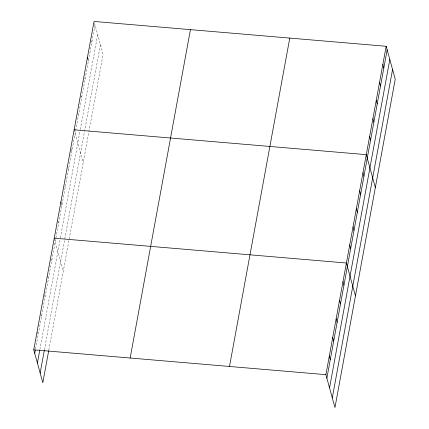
<?xml version="1.0" encoding="UTF-8"?>
<svg xmlns="http://www.w3.org/2000/svg" width="429" height="429" viewBox="0 0 429 429"><rect width="100%" height="100%" fill="white"/><g stroke="black" fill="none" stroke-linecap="round" stroke-linejoin="round"><path stroke-width="0.32" stroke-dasharray="2.15 1.61" d="M35.564 348.868L95.013 24.979M39.881 349.571L60.269 238.497M60.387 237.854L80.159 130.132M80.277 129.488L97.678 34.669M44.396 349.93L100.429 44.648M48.831 349.989L103.099 54.338L94.203 22.04M90.889 40.101L91.699 43.039M87.736 58.746L88.379 61.1M84.744 77.987L85.065 79.161M81.43 96.048L81.751 97.222M77.628 112.344L78.437 115.283M74.147 129.815L83.21 162.704M70.994 148.466L71.804 151.405M68.168 168.291L68.49 169.466M64.854 186.352L65.176 187.527M61.213 203.233L61.862 205.588M57.738 220.71L58.548 223.648M54.419 238.771L63.315 271.069M51.491 259.143L51.812 260.317M47.587 275.986L48.402 278.93M44.176 294.594L44.986 297.538M41.243 314.966L41.57 316.146M37.344 331.81L38.154 334.754"/><path stroke-width="0.64" d="M48.713 350.632L42.825 382.716L33.762 349.828L94.042 21.45L386.175 46.284L395.238 79.172L334.958 407.55L325.901 374.662L386.175 46.284M34.738 353.362L35.328 350.15M37.403 363.047L39.763 350.214M40.154 373.026L44.278 350.568M130.169 358.027L190.444 29.644M229.499 366.468L289.773 38.09M326.877 378.196L387.151 49.812M329.542 387.88L389.816 59.502M332.293 397.865L392.567 69.482M74.147 129.815L366.286 154.649L375.343 187.537M54.258 238.181L346.396 263.015L355.453 295.903M33.762 349.828L325.901 374.662M382.861 64.345L383.832 67.873M379.547 82.406L380.518 85.934M376.233 100.466L377.204 103.995M372.919 118.527L373.89 122.056M369.6 136.588L370.576 140.117M362.972 172.71L363.942 176.239M359.658 190.771L360.628 194.299M356.343 208.832L357.314 212.36M353.024 226.893L354 230.421M349.71 244.954L350.681 248.482M342.98 281.622L343.951 285.151M339.564 300.23L340.535 303.764M336.148 318.838L337.119 322.372M332.732 337.446L333.703 340.98M329.316 356.054L330.292 359.588M87.409 57.572L87.736 58.746M60.891 202.059L61.213 203.233"/></g></svg>
